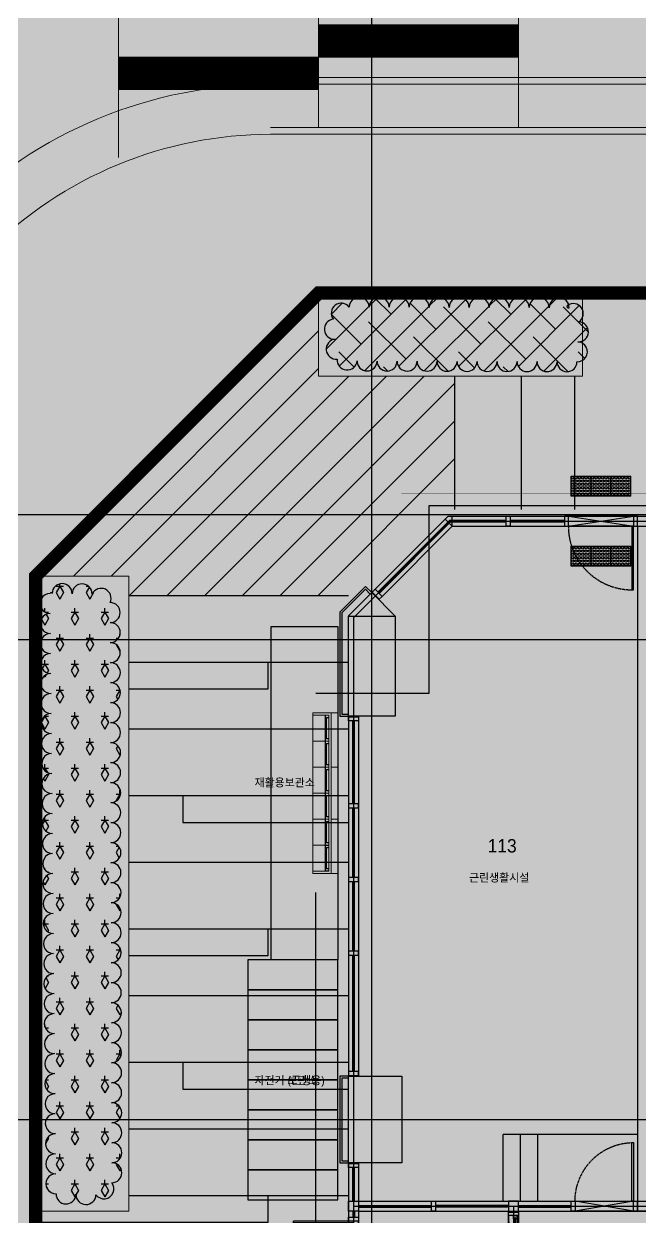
# Model space of a CAD drawing. Header units: millimetres. Extents: x -223175 to 287756, y -120611 to 352956.
# Drawn here: x 118601 to 127850, y 286369 to 304264 of the extents above; entities that cross this region are included whole.
import ezdxf
from ezdxf.enums import TextEntityAlignment as Align

# ---------------------------------------------------------------- set-up
doc = ezdxf.new("R2010")
doc.units = ezdxf.units.MM
doc.header["$LTSCALE"] = 50
for name, pattern in [('CENTER2', [1.125, 0.75, -0.125, 0.125, -0.125]), ('XREF 평면도$0$CEN', [62, 60, -1, 0, -1]), ('XREF 평면도$0$CENTER', [50.8, 31.75, -6.35, 6.35, -6.35]), ('XREF 평면도$0$DASHEDX2', [38.1, 25.4, -12.7]), ('XREF 평면도$0$HIDDEN', [0.375, 0.25, -0.125]), ('XREF 평면도$0$PHANTOM', [25, 20, -1, 1, -1, 1, -1])]:
    doc.linetypes.add(name, pattern=pattern)
for name, color, linetype in [('A-TEXT-1', 3, 'Continuous'), ('I-CL-OPEN', 1, 'Continuous'), ('I-FL-DOOR', 4, 'Continuous'), ('I-SOLID(제외영역)', 253, 'Continuous'), ('XREF 평면도$0$0-조경ha', 251, 'Continuous'), ('XREF 평면도$0$_관목_Out', 8, 'Continuous'), ('XREF 평면도$0$_관목_Plant', 42, 'Continuous'), ('XREF 평면도$0$CEN', 1, 'XREF 평면도$0$CEN'), ('XREF 평면도$0$CENTER', 14, 'XREF 평면도$0$CENTER'), ('XREF 평면도$0$CON', 2, 'Continuous'), ('XREF 평면도$0$DOOR', 4, 'Continuous'), ('XREF 평면도$0$F_HAT', 8, 'Continuous'), ('XREF 평면도$0$FIN', 11, 'Continuous'), ('XREF 평면도$0$LX-XXXX', 11, 'Continuous'), ('XREF 평면도$0$SITE', 1, 'XREF 평면도$0$PHANTOM'), ('XREF 평면도$0$wal1', 4, 'Continuous'), ('XREF 평면도$0$WG', 4, 'Continuous'), ('XREF 평면도$0$WID', 4, 'Continuous'), ('XREF 평면도$0$건축한계선', 2, 'XREF 평면도$0$DASHEDX2'), ('XREF 평면도$0$잡상세도$0$EL2', 7, 'Continuous'), ('XREF 평면도$0$잡상세도$0$EL3', 4, 'Continuous'), ('XREF 평면도$0$잡상세도$0$EL7', 7, 'Continuous'), ('XREF 평면도$0$재료분리대', 9, 'Continuous'), ('XREF 평면도$0$점자경고블럭', 7, 'Continuous'), ('XREF 평면도$0$점자블럭', 8, 'Continuous'), ('XREF 평면도$0$점자유도블럭', 7, 'Continuous')]:
    doc.layers.add(name, color=color, linetype=linetype)
doc.layers.add('XREF 평면도$0$0-조경pl', color=6, linetype='Continuous', lineweight=0)
doc.layers.add('XREF 평면도$0$0개선도로', color=7, linetype='Continuous', lineweight=0)
doc.styles.add('YE-TEXT', font='HY울릉도l.ttf')

# ---------------------------------------------------------------- blocks, each defined once
blk = doc.blocks.new('XREF 평면도$0$1층조경')
at = {"layer": 'XREF 평면도$0$_관목_Plant'}
h = blk.add_hatch(dxfattribs=at)
h.set_pattern_fill('ANSI38', color=256, scale=100, style=0)
h.set_pattern_definition([(45, (-71433.13, -101284.68), (-224.5064, 224.5064), []), (135, (-71433.13, -101284.68), (-673.5192, 224.5064), [793.75, -476.25])])
edge = h.paths.add_edge_path()
edge.add_arc((55201, 198623), 150, 359.8444, 179.8444)
edge.add_arc((54901, 198624), 150, 359.8444, 179.8444)
edge.add_arc((54601, 198625), 150, 359.8444, 179.8444)
edge.add_arc((54301, 198625), 150, 359.8444, 179.8444)
edge.add_arc((54001, 198626), 150, 359.8444, 179.8444)
edge.add_arc((53701, 198627), 150, 359.8444, 179.8444)
edge.add_arc((53401, 198628), 150, 359.8444, 179.8444)
edge.add_arc((53101, 198629), 150, 359.8444, 179.8444)
edge.add_arc((52801, 198630), 150, 359.8444, 179.8444)
edge.add_arc((52501, 198630), 150, 359.8444, 179.8444)
edge.add_arc((52201, 198631), 150, 359.8444, 179.8444)
edge.add_arc((51932, 198541), 150, 37.3371, 217.3371)
edge.add_arc((51827, 198300), 150, 95.4848, 275.4848)
edge.add_arc((51856, 198002), 150, 95.4848, 275.4848)
edge.add_arc((52019, 197838), 150, 174.5886, 354.5886)
edge.add_arc((52319, 197823), 150, 179.787, 359.787)
edge.add_arc((52619, 197822), 150, 179.787, 359.787)
edge.add_arc((52919, 197821), 150, 179.787, 359.787)
edge.add_arc((53219, 197820), 150, 179.787, 359.787)
edge.add_arc((53519, 197819), 150, 179.787, 359.787)
edge.add_arc((53819, 197818), 150, 179.787, 359.787)
edge.add_arc((54119, 197817), 150, 179.787, 359.787)
edge.add_arc((54419, 197816), 150, 179.787, 359.787)
edge.add_arc((54719, 197815), 150, 179.787, 359.787)
edge.add_arc((55019, 197813), 150, 179.787, 359.787)
edge.add_arc((55319, 197812), 150, 179.787, 359.787)
edge.add_arc((55476, 197962), 150, 267.2212, 87.2212)
edge.add_arc((55490, 198261), 150, 267.2212, 87.2212)
edge.add_arc((55412, 198534), 150, 304.7206, 124.7206)
edge.add_arc((55339, 198640), 21.3, 124.7206, 304.7206)
h = blk.add_hatch(dxfattribs=at)
h.set_pattern_fill('HMALCHAE', color=256, scale=600, style=0)
h.set_pattern_definition([(240, (-71433.13, -101284.68), (225, -389.71143), [112.5, -337.5]), (300, (-71433.13, -101284.68), (450, -3e-07), [112.5, -337.5]), (0, (-71489.38, -101284.68), (225, 389.71143), [112.5, -337.5]), (90, (-71433.13, -101284.68), (-225, 389.71143), [60, -719.42286]), (300, (-71489.44, -101382.2), (450, -3e-07), [112.5, -337.5]), (240, (-71376.8, -101382.2), (225, -389.71143), [112.5, -337.5])])
edge = h.paths.add_edge_path()
edge.add_arc((47563, 194186), 150, 90.5693, 270.5693)
edge.add_arc((47566, 193886), 150, 90.5693, 270.5693)
edge.add_arc((47569, 193586), 150, 90.5693, 270.5693)
edge.add_arc((47572, 193286), 150, 90.5693, 270.5693)
edge.add_arc((47575, 192986), 150, 90.5693, 270.5693)
edge.add_arc((47578, 192686), 150, 90.5693, 270.5693)
edge.add_arc((47581, 192386), 150, 90.5693, 270.5693)
edge.add_arc((47584, 192086), 150, 90.5693, 270.5693)
edge.add_arc((47587, 191786), 150, 90.5693, 270.5693)
edge.add_arc((47590, 191486), 150, 90.5693, 270.5693)
edge.add_arc((47592, 191186), 150, 90.5693, 270.5693)
edge.add_arc((47595, 190886), 150, 90.5693, 270.5693)
edge.add_arc((47598, 190586), 150, 90.5693, 270.5693)
edge.add_arc((47601, 190286), 150, 90.5693, 270.5693)
edge.add_arc((47604, 189986), 150, 90.5693, 270.5693)
edge.add_arc((47607, 189686), 150, 90.5693, 270.5693)
edge.add_arc((47610, 189386), 150, 90.5693, 270.5693)
edge.add_arc((47613, 189086), 150, 90.5693, 270.5693)
edge.add_arc((47616, 188786), 150, 90.5693, 270.5693)
edge.add_arc((47619, 188486), 150, 90.5693, 270.5693)
edge.add_arc((47622, 188186), 150, 90.5693, 270.5693)
edge.add_arc((47625, 187886), 150, 90.5693, 270.5693)
edge.add_arc((47628, 187586), 150, 90.5693, 270.5693)
edge.add_arc((47631, 187286), 150, 90.5693, 270.5693)
edge.add_arc((47634, 186986), 150, 90.5693, 270.5693)
edge.add_arc((47637, 186686), 150, 90.5693, 270.5693)
edge.add_arc((47640, 186386), 150, 90.5693, 270.5693)
edge.add_arc((47643, 186086), 150, 90.5693, 270.5693)
edge.add_arc((47646, 185786), 150, 90.5693, 270.5693)
edge.add_arc((47649, 185486), 150, 90.5693, 270.5693)
edge.add_arc((47801, 185332), 150, 178.2895, 358.2895)
edge.add_arc((48100, 185323), 150, 178.2895, 358.2895)
edge.add_arc((48370, 185409), 150, 217.1714, 37.1714)
edge.add_arc((48489, 185650), 150, 270.1735, 90.1735)
edge.add_arc((48488, 185950), 150, 270.1735, 90.1735)
edge.add_arc((48487, 186250), 150, 270.1735, 90.1735)
edge.add_arc((48486, 186550), 150, 270.1735, 90.1735)
edge.add_arc((48485, 186850), 150, 270.1735, 90.1735)
edge.add_arc((48484, 187150), 150, 270.1735, 90.1735)
edge.add_arc((48483, 187450), 150, 270.1735, 90.1735)
edge.add_arc((48483, 187750), 150, 270.1735, 90.1735)
edge.add_arc((48482, 188050), 150, 270.1735, 90.1735)
edge.add_arc((48481, 188350), 150, 270.1735, 90.1735)
edge.add_arc((48480, 188650), 150, 270.1735, 90.1735)
edge.add_arc((48479, 188950), 150, 270.1735, 90.1735)
edge.add_arc((48478, 189250), 150, 270.1735, 90.1735)
edge.add_arc((48477, 189550), 150, 270.1735, 90.1735)
edge.add_arc((48476, 189850), 150, 270.1735, 90.1735)
edge.add_arc((48475, 190150), 150, 270.1735, 90.1735)
edge.add_arc((48474, 190450), 150, 270.1735, 90.1735)
edge.add_arc((48473, 190750), 150, 270.1735, 90.1735)
edge.add_arc((48473, 191050), 150, 270.1735, 90.1735)
edge.add_arc((48472, 191350), 150, 270.1735, 90.1735)
edge.add_arc((48471, 191650), 150, 270.1735, 90.1735)
edge.add_arc((48470, 191950), 150, 270.1735, 90.1735)
edge.add_arc((48469, 192250), 150, 270.1735, 90.1735)
edge.add_arc((48468, 192550), 150, 270.1735, 90.1735)
edge.add_arc((48467, 192850), 150, 270.1735, 90.1735)
edge.add_arc((48466, 193150), 150, 270.1735, 90.1735)
edge.add_arc((48465, 193450), 150, 270.1735, 90.1735)
edge.add_arc((48464, 193750), 150, 270.1735, 90.1735)
edge.add_arc((48464, 194050), 150, 270.1735, 90.1735)
edge.add_arc((48328, 194265), 150, 334.379, 154.379)
edge.add_arc((48043, 194331), 150, 359.4083, 179.4083)
edge.add_arc((47743, 194334), 150, 359.4083, 179.4083)
edge.add_arc((47577, 194336), 15.7, 359.4083, 179.4083)
at = {"layer": 'XREF 평면도$0$0-조경ha'}
for p, q in [((47912, 194597), (51590, 198276)), ((48477, 194597), (51590, 197710)), ((48749, 194303), (52043, 197597)), ((49315, 194303), (52609, 197597)), ((49880, 194303), (53174, 197597)), ((53636, 195597), (53636, 197597)), ((54636, 195597), (54636, 197597)), ((55436, 195597), (55436, 197597)), ((50446, 194303), (53636, 197493)), ((51012, 194303), (53636, 196927)), ((51578, 194303), (53636, 196361))]:
    blk.add_line(p, q, dxfattribs=at)
for points in [[(52042, 194303), (48742, 194303)], [(52042, 193303), (48742, 193303)], [(50832, 193303), (50832, 192903), (48742, 192903)], [(52042, 192303), (48742, 192303)], [(52042, 191303), (48742, 191303)], [(49556, 191303), (49556, 190903), (52042, 190903)], [(52042, 190303), (48742, 190303)], [(52042, 189303), (48742, 189303)], [(50832, 189303), (50832, 188903), (48742, 188903)], [(52042, 188303), (48742, 188303)], [(52042, 187303), (48742, 187303)], [(49556, 187303), (49556, 186903), (52042, 186903)], [(52042, 186303), (48742, 186303)], [(50832, 185303), (50832, 184903), (47346, 184903)], [(52042, 185303), (48742, 185303)]]:
    blk.add_lwpolyline(points, dxfattribs=at)
at = {"layer": 'XREF 평면도$0$0-조경pl'}
for points in [[(51590, 198841), (55554, 198841), (55554, 197597), (51590, 197597)], [(48742, 194597), (48742, 185072), (47346, 185072), (47346, 194597)]]:
    blk.add_lwpolyline(points, close=True, dxfattribs=at)
at = {"layer": 'XREF 평면도$0$_관목_Out'}
for points in [[(55351, 198623, 1), (55051, 198623, 1), (54751, 198624, 1), (54451, 198625, 1), (54151, 198626, 1), (53851, 198627, 1), (53551, 198627, 1), (53251, 198628, 1), (52951, 198629, 1), (52651, 198630, 1), (52351, 198631, 1), (52051, 198632, 1), (52051, 198632, 1), (51813, 198450, 1), (51813, 198450, 1), (51841, 198151, 1), (51870, 197852, 1), (51870, 197852, 1), (52169, 197824, 1), (52169, 197824, 1), (52469, 197823, 1), (52769, 197822, 1), (53069, 197821, 1), (53369, 197820, 1), (53669, 197818, 1), (53969, 197817, 1), (54269, 197816, 1), (54569, 197815, 1), (54869, 197814, 1), (55169, 197813, 1), (55469, 197812, 1), (55469, 197812, 1), (55483, 198111, 1), (55498, 198411, 1), (55498, 198411, 1), (55327, 198658, 1)], [(47561, 194336, 1), (47564, 194036, 1), (47567, 193736, 1), (47570, 193436, 1), (47573, 193136, 1), (47576, 192836, 1), (47579, 192536, 1), (47582, 192236, 1), (47585, 191936, 1), (47588, 191636, 1), (47591, 191336, 1), (47594, 191036, 1), (47597, 190736, 1), (47600, 190436, 1), (47603, 190136, 1), (47606, 189836, 1), (47609, 189536, 1), (47612, 189236, 1), (47615, 188936, 1), (47618, 188636, 1), (47621, 188336, 1), (47624, 188036, 1), (47627, 187736, 1), (47630, 187436, 1), (47633, 187136, 1), (47636, 186836, 1), (47639, 186536, 1), (47642, 186236, 1), (47645, 185936, 1), (47648, 185636, 1), (47651, 185336, 1), (47651, 185336, 1), (47950, 185327, 1), (48250, 185319, 1), (48250, 185319, 1), (48489, 185500, 1), (48489, 185500, 1), (48488, 185800, 1), (48488, 186100, 1), (48487, 186400, 1), (48486, 186700, 1), (48485, 187000, 1), (48484, 187300, 1), (48483, 187600, 1), (48482, 187900, 1), (48481, 188200, 1), (48480, 188500, 1), (48479, 188800, 1), (48478, 189100, 1), (48478, 189400, 1), (48477, 189700, 1), (48476, 190000, 1), (48475, 190300, 1), (48474, 190600, 1), (48473, 190900, 1), (48472, 191200, 1), (48471, 191500, 1), (48470, 191800, 1), (48469, 192100, 1), (48468, 192400, 1), (48468, 192700, 1), (48467, 193000, 1), (48466, 193300, 1), (48465, 193600, 1), (48464, 193900, 1), (48463, 194200, 1), (48463, 194200, 1), (48193, 194329, 1), (48193, 194329, 1), (47893, 194333, 1), (47593, 194336, 1)]]:
    blk.add_lwpolyline(points, format="xyb", close=True, dxfattribs=at)
blk = doc.blocks.new('XREF 평면도$0$근생출입구-2')
at = {"layer": 'I-CL-OPEN'}
blk.add_lwpolyline([(886253, 245402), (884573, 245402), (886253, 245552), (884573, 245552), (886253, 245402)], dxfattribs=at)
at = {"layer": 'I-FL-DOOR', "color": 4, "linetype": 'Continuous'}
for p, q in [((884573, 245477), (884573, 244577)), ((884598, 245477), (884573, 245477)), ((884598, 245477), (884598, 244577)), ((886228, 245477), (886228, 244577)), ((886228, 245477), (886253, 245477)), ((886253, 245477), (886253, 244577)), ((884598, 244577), (884573, 244577)), ((886228, 244577), (886253, 244577))]:
    blk.add_line(p, q, dxfattribs=at)
at = {"layer": 'I-FL-DOOR', "color": 1, "linetype": 'CENTER2', "lineweight": -3}
for centre, start, end in [((884628, 245363), 267.8766, 2.8221), ((886199, 245363), 177.1779, 272.1234)]:
    blk.add_arc(centre, 787, start, end, dxfattribs=at)
at = {"layer": 'XREF 평면도$0$WID', "elevation": 0}
for points in [[(884513, 245402), (884513, 245552), (884573, 245552), (884573, 245402)], [(886313, 245402), (886313, 245552), (886253, 245552), (886253, 245402)]]:
    blk.add_lwpolyline(points, close=True, dxfattribs=at)
at = {"layer": 'XREF 평면도$0$재료분리대'}
for p, q in [((886253, 245552), (884573, 245552)), ((886253, 245402), (884573, 245402))]:
    blk.add_line(p, q, dxfattribs=at)
blk = doc.blocks.new('XREF 평면도$0$자동문1')
at = {"layer": 'I-CL-OPEN'}
blk.add_lwpolyline([(72756, 61204), (74606, 61204), (72756, 61354), (74606, 61354), (72756, 61204)], dxfattribs=at)
at = {"layer": 'I-FL-DOOR', "color": 1}
blk.add_line((73681, 61154), (73681, 61404), dxfattribs=at)
at = {"layer": 'I-FL-DOOR'}
for p, q in [((74606, 61354), (72756, 61354)), ((72756, 61204), (74606, 61204)), ((72806, 61279), (73656, 61279)), ((72806, 61229), (73656, 61229)), ((73706, 61329), (74556, 61329)), ((74556, 61279), (73706, 61279))]:
    blk.add_line(p, q, dxfattribs=at)
at = {"layer": 'I-FL-DOOR', "color": 252}
blk.add_lwpolyline([(73885, 61404), (73935, 61404), (74285, 61404)], dxfattribs=at)
at = {"layer": 'I-FL-DOOR'}
for points in [[(72806, 61260), (72806, 61279), (72756, 61279), (72756, 61229), (72806, 61229), (72806, 61248)], [(73706, 61298), (73706, 61279), (73656, 61279), (73656, 61329), (73706, 61329), (73706, 61310)], [(73656, 61260), (73656, 61279), (73706, 61279), (73706, 61229), (73656, 61229), (73656, 61248)]]:
    blk.add_lwpolyline(points, dxfattribs=at)
at = {"layer": 'I-FL-DOOR', "color": 252}
for points in [[(73671, 61248), (72791, 61248), (72791, 61260), (73671, 61260)], [(74571, 61298), (73691, 61298), (73691, 61310), (74571, 61310)]]:
    blk.add_lwpolyline(points, close=True, dxfattribs=at)
at = {"layer": 'I-FL-DOOR'}
blk.add_lwpolyline([(74556, 61310), (74556, 61329), (74581, 61329, -1), (74581, 61279), (74556, 61279), (74556, 61298)], format="xyb", dxfattribs=at)
at = {"layer": 'I-FL-DOOR', "color": 252}
blk.add_solid([(73885, 61404), (74035, 61404), (73885, 61404), (74035, 61429)], dxfattribs=at)
at = {"layer": 'XREF 평면도$0$DOOR'}
for points in [[(72706, 61204), (72756, 61204), (72756, 61354), (72706, 61354)], [(74606, 61204), (74656, 61204), (74656, 61354), (74606, 61354)]]:
    blk.add_lwpolyline(points, close=True, dxfattribs=at)
blk = doc.blocks.new('XREF 평면도$0$2층근생문')
at = {"layer": 'I-CL-OPEN'}
blk.add_lwpolyline([(0, 60), (0, 1040), (150, 60), (150, 1040), (0, 60)], dxfattribs=at)
at = {"layer": 'I-FL-DOOR', "color": 4, "linetype": 'Continuous'}
blk.add_lwpolyline([(0, 85), (-955, 85), (-955, 60), (0, 60), (0, 85)], dxfattribs=at)
at = {"layer": 'I-FL-DOOR', "color": 1, "linetype": 'CENTER2', "lineweight": -3}
blk.add_arc((0, 85), 955, 90, 180, dxfattribs=at)
at = {"layer": 'XREF 평면도$0$WID'}
for points in [[(0, 1100), (0, 1040), (150, 1040), (150, 1100)], [(0, 60), (0, 0), (150, 0), (150, 60)]]:
    blk.add_lwpolyline(points, close=True, dxfattribs=at)
at = {"layer": 'XREF 평면도$0$재료분리대'}
for p, q in [((0, 1040), (0, 60)), ((150, 60), (150, 1040))]:
    blk.add_line(p, q, dxfattribs=at)
blk = doc.blocks.new('XREF 평면도$0$A$C19973816')
at = {"layer": 'XREF 평면도$0$점자경고블럭', "color": 12}
for p, q in [((0, 300), (0, 0)), ((0, 300), (300, 300)), ((300, 300), (300, 0)), ((300, 0), (0, 0))]:
    blk.add_line(p, q, dxfattribs=at)
at = {"layer": 'XREF 평면도$0$점자경고블럭', "color": 253}
for centre in [(25, 275), (25, 225), (25, 175), (75, 275), (75, 225), (75, 175), (125, 275), (125, 225), (125, 175), (175, 275), (175, 225), (175, 175), (225, 275), (225, 225), (225, 175), (275, 275), (275, 225), (275, 175), (25, 125), (25, 75), (25, 25), (75, 125), (75, 75), (75, 25), (125, 125), (125, 75), (125, 25), (175, 125), (175, 75), (175, 25), (225, 125), (225, 75), (225, 25), (275, 125), (275, 75), (275, 25)]:
    blk.add_circle(centre, 17.5, dxfattribs=at)
blk = doc.blocks.new('XREF 평면도$0$장애인점자블럭')
at = {"layer": 'XREF 평면도$0$점자유도블럭', "xscale": -1, "rotation": 180}
blk.add_blockref('XREF 평면도$0$A$C19973816', (0, 0), dxfattribs=at)
blk = doc.blocks.new('XREF 평면도$0$근생문')
at = {"layer": 'I-CL-OPEN'}
blk.add_lwpolyline([(127404, 231303), (128284, 231303), (127404, 231153), (128284, 231153), (127404, 231303)], dxfattribs=at)
at = {"layer": 'I-FL-DOOR', "color": 4, "linetype": 'Continuous'}
blk.add_lwpolyline([(128259, 231153), (128259, 230273), (128284, 230273), (128284, 231153), (128259, 231153)], dxfattribs=at)
at = {"layer": 'I-FL-DOOR', "color": 1, "linetype": 'CENTER2', "lineweight": -3}
blk.add_arc((128284, 231153), 880, 180, 268.3721, dxfattribs=at)
at = {"layer": 'XREF 평면도$0$WID'}
for points in [[(127344, 231153), (127404, 231153), (127404, 231303), (127344, 231303)], [(128284, 231153), (128344, 231153), (128344, 231303), (128284, 231303)]]:
    blk.add_lwpolyline(points, close=True, dxfattribs=at)
at = {"layer": 'XREF 평면도$0$재료분리대'}
for p, q in [((128284, 231303), (127404, 231303)), ((127404, 231153), (128284, 231153))]:
    blk.add_line(p, q, dxfattribs=at)

msp = doc.modelspace()

# ---------------------------------------------------------------- hatches: boundary and pattern name
at = {"layer": 'I-SOLID(제외영역)', "ltscale": 0.5}
h = msp.add_hatch(color=253, dxfattribs=at)
h.dxf.hatch_style = 1
h.paths.add_polyline_path([(107817.9932, 312724.6809), (107817.9932, 244617.0602), (184614.5896, 244617.0602), (184614.5896, 312724.6809)])
h.paths.add_polyline_path([(143274.9138, 271631.6924), (140474.9138, 271631.6924), (140474.9138, 278831.6924), (143274.9138, 278831.6924), (143274.9138, 284356.6924), (147974.9138, 284356.6924), (147974.9138, 283111.6924), (148824.9138, 283111.6924), (148824.9138, 278581.6924), (146104.9138, 278581.6924), (146104.9138, 278331.6924), (154149.9138, 278331.6924), (154149.9138, 276381.6924), (166174.9138, 276381.6924), (166174.9138, 273881.6924), (154149.9138, 273881.6924), (154149.9138, 272131.6924), (145764.9138, 272131.6924), (145764.9138, 271881.6924), (148624.9138, 271881.6924), (148574.9138, 271756.6924), (148574.9138, 267351.6924), (147974.9138, 267351.6924), (147974.9138, 266231.6924), (145564.9138, 266231.6924), (145564.9138, 265981.6924), (143274.9138, 265981.6924), (143274.9138, 266231.6924)], flags=16)
h.paths.add_polyline_path([(132374.9138, 271631.6924), (137044.9138, 271631.6924), (137044.9138, 270991.6924), (137274.9138, 270991.6924), (137274.9138, 269231.6924), (138074.9138, 269231.6924), (138074.9138, 265981.6924), (133724.9138, 265981.6924), (133724.9138, 269031.6924), (132374.9138, 269031.6924)], flags=16)
at = {"layer": 'XREF 평면도$0$F_HAT', "ltscale": 10}
h = msp.add_hatch(dxfattribs=at)
h.set_pattern_fill('EARTH', color=256, scale=200, style=0)
h.set_pattern_definition([(0, (-162118.8, 210702.1), (1270, 1270), [1270, -1270]), (0, (-162118.8, 211178.4), (1270, 1270), [1270, -1270]), (0, (-162118.8, 211654.6), (1270, 1270), [1270, -1270]), (90, (-161960.1, 211813.4), (-1270, 1270), [1270, -1270]), (90, (-161483.8, 211813.4), (-1270, 1270), [1270, -1270]), (90, (-161007.6, 211813.4), (-1270, 1270), [1270, -1270])])
edge = h.paths.add_edge_path()
edge.add_arc((122303.7168, 296707.3663), 6000, 90, 180, ccw=False)
edge.add_line((122303.7168, 302707.3663), (165827.6734, 302707.3663))
edge.add_arc((165827.6734, 296707.3663), 6000, 7.60009137, 90, ccw=False)
edge.add_line((171774.9654, 297500.9141), (172788.1157, 290234.6073))
edge.add_line((172788.1157, 290234.6073), (178227.6237, 258587.7343))
edge.add_line((178227.6237, 258587.7343), (179127.1938, 254142.4001))
edge.add_arc((169203.4195, 252731.001), 10023.6392, 270.05453158, 8.09454977, ccw=False)
edge.add_line((169212.9595, 242707.3663), (169212.9595, 242607.3663))
edge.add_line((169212.9595, 242607.3663), (122303.7168, 242607.3663))
edge.add_line((122303.7168, 247707.3663), (122303.7168, 242707.3663))
edge.add_arc((122303.7168, 248707.3663), 6000, 180, 270, ccw=False)
edge.add_line((116303.7168, 248707.3663), (116309.7336, 266200.3281))
edge.add_arc((122288.1993, 266344.9108), 5980.2137, 125.6384541, 181.385366, ccw=False)
edge.add_line((118803.7168, 271205.0896), (118803.7168, 254450.007))
edge.add_line((118803.7168, 254450.007), (123023.5841, 250204.7065))
edge.add_line((123023.5841, 250204.7065), (171064.5974, 250204.7065))
edge.add_line((171064.5974, 250204.7065), (176114.5896, 256405.3162))
edge.add_line((176114.5896, 256405.3162), (169292.7739, 297201.4016))
edge.add_line((169292.7739, 297201.4016), (165913.8508, 300207.3663))
edge.add_line((165913.8508, 300207.3663), (123023.5841, 300226.1632))
edge.add_line((123023.5841, 300226.1632), (118808.5174, 295969.5262))
edge.add_line((118808.5174, 295969.5262), (118803.7168, 279258.2952))
edge.add_arc((122339.6839, 284163.5339), 6046.8529, 183.43849468, 234.21385338, ccw=False)
edge.add_line((116303.7168, 283800.8616), (116303.7168, 296707.3663))

# ---------------------------------------------------------------- linework, layer by layer
for p, q in [((127812.4138, 287606.6924), (125792.4138, 287606.6924)), ((125792.4138, 286606.6924), (125792.4138, 287606.6924)), ((126052.4138, 286606.6924), (126052.4138, 287606.6924)), ((126312.4138, 286606.6924), (126312.4138, 287606.6924))]:
    msp.add_line(p, q)
at = {"color": 8, "const_width": 500, "flags": 128}
for points in [[(123023.5841, 304005.8449), (126023.5841, 304005.8449)], [(123023.5841, 303521.5989), (120023.5841, 303521.5989)]]:
    msp.add_lwpolyline(points, dxfattribs=at)
at = {"color": 3, "linetype": 'XREF 평면도$0$HIDDEN', "ltscale": 700, "elevation": 0.0001}
msp.add_lwpolyline([(124684.9153, 297041.6924), (164964.9153, 297041.6924), (164964.9153, 294226.6924), (166664.9153, 294226.6924), (166664.9153, 256236.6924), (164964.9153, 256236.6924), (164964.9153, 253421.6924), (124684.9153, 253421.6924), (124684.9153, 256236.6924), (122984.9153, 256236.6924), (122984.9153, 294226.6924), (124684.9153, 294226.6924)], close=True, dxfattribs=at)
msp.add_lwpolyline([(122314.9138, 290227.002), (122314.9138, 295227.002), (123314.9138, 295227.002), (123314.9138, 290227.002)], close=True)
at = {"layer": 'XREF 평면도$0$0-조경ha'}
msp.add_lwpolyline([(118756.3494, 295606.5554), (118780.9434, 295606.5554)], dxfattribs=at)
at = {"layer": 'XREF 평면도$0$0개선도로'}
for points in [[(120023.5841, 302257.2307), (120023.5841, 313679.412)], [(123023.5841, 302707.3663), (123023.5841, 312763.7838)], [(126023.5841, 302707.3663), (126023.5841, 312724.6809)], [(122303.7168, 303457.3663), (165827.6734, 303457.3663)], [(122303.7168, 303357.3663), (168854.3902, 303357.3663)], [(122303.7168, 302707.3663), (165827.6734, 302707.3663)], [(122303.7168, 302607.3663), (168854.3902, 302607.3663)]]:
    msp.add_lwpolyline(points, dxfattribs=at)
for points in [[(122303.7168, 303357.3663, 0.4142135624), (115553.7168, 296607.3663)], [(122303.7168, 302607.3663, 0.4142135624), (116303.7168, 296607.3663)]]:
    msp.add_lwpolyline(points, format="xyb", dxfattribs=at)
at = {"layer": 'XREF 평면도$0$CEN', "color": 1, "ltscale": 300}
for p, q in [((123824.9138, 244704.7065), (123824.9138, 305726.1632)), ((123824.9138, 244704.7065), (123824.9138, 305726.1632)), ((113279.1227, 296906.6924), (181614.5896, 296906.6924)), ((113279.1227, 295031.6924), (181614.5896, 295031.6924)), ((113279.1227, 295031.6924), (181614.5896, 295031.6924)), ((113279.1227, 287831.6924), (181614.5896, 287831.6924)), ((113279.1227, 287831.6924), (181614.5896, 287831.6924))]:
    msp.add_line(p, q, dxfattribs=at)
at = {"layer": 'XREF 평면도$0$CENTER', "linetype": 'Continuous'}
for p, q in [((123549.9138, 295356.6928), (124999.9134, 296806.6924)), ((124999.9134, 296806.6924), (164649.9138, 296806.6924)), ((123549.9138, 295356.6928), (123549.9138, 254806.2804)), ((123549.9138, 286531.6924), (166099.9138, 286531.6924)), ((125949.9138, 286531.6924), (125949.9138, 284406.6924))]:
    msp.add_line(p, q, dxfattribs=at)
at = {"layer": 'XREF 평면도$0$CON'}
for p, q in [((123821.8806, 295734.7256), (123474.9138, 295387.7588)), ((124174.9138, 295381.6924), (123821.8806, 295734.7256)), ((123474.9138, 295387.7588), (123474.9138, 295381.6924))]:
    msp.add_line(p, q, dxfattribs=at)
for points in [[(123474.9138, 295381.6924), (124174.9138, 295381.6924), (124174.9138, 293881.6924), (123474.9138, 293881.6924)], [(124274.9138, 288481.6924), (124274.9138, 287181.6924), (123474.9138, 287181.6924), (123474.9138, 288481.6924)]]:
    msp.add_lwpolyline(points, close=True, dxfattribs=at)
at = {"layer": 'XREF 평면도$0$FIN'}
for p, q in [((123729.9567, 295826.6495), (123344.9138, 295441.6066)), ((123821.8806, 295734.7256), (123729.9567, 295826.6495)), ((123729.9567, 295784.2231), (123374.9138, 295429.1802)), ((123800.6674, 295713.5124), (123729.9567, 295784.2231)), ((123344.9138, 295441.6066), (123344.9138, 293881.6924)), ((123374.9138, 295429.1802), (123374.9138, 293911.6924)), ((123344.9138, 293881.6924), (123474.9138, 293881.6924)), ((123374.9138, 293911.6924), (123474.9138, 293911.6924))]:
    msp.add_line(p, q, dxfattribs=at)
for points in [[(123474.9138, 288481.6924), (123344.9138, 288481.6924), (123344.9138, 287181.6924), (123474.9138, 287181.6924)], [(123474.9138, 288451.6924), (123374.9138, 288451.6924), (123374.9138, 287211.6924), (123474.9138, 287211.6924)]]:
    msp.add_lwpolyline(points, dxfattribs=at)
at = {"layer": 'XREF 평면도$0$LX-XXXX', "color": 6}
for points in [[(121964.4776, 289777.002), (123314.9138, 289777.002), (123314.9138, 290227.002), (121964.4776, 290227.002)], [(121964.4776, 289327.002), (123314.9138, 289327.002), (123314.9138, 289777.002), (121964.4776, 289777.002)], [(121964.4776, 288877.002), (123314.9138, 288877.002), (123314.9138, 289327.002), (121964.4776, 289327.002)], [(121964.4776, 288427.002), (123314.9138, 288427.002), (123314.9138, 288877.002), (121964.4776, 288877.002)], [(121964.4776, 287977.002), (123314.9138, 287977.002), (123314.9138, 288427.002), (121964.4776, 288427.002)], [(121964.4776, 287527.002), (123314.9138, 287527.002), (123314.9138, 287977.002), (121964.4776, 287977.002)], [(121964.4776, 287077.002), (123314.9138, 287077.002), (123314.9138, 287527.002), (121964.4776, 287527.002)], [(121964.4776, 286627.002), (123314.9138, 286627.002), (123314.9138, 287077.002), (121964.4776, 287077.002)]]:
    msp.add_lwpolyline(points, close=True, dxfattribs=at)
at = {"layer": 'XREF 평면도$0$SITE', "color": 1, "ltscale": 300, "const_width": 200}
msp.add_lwpolyline([(123023.5841, 300226.1632), (118779.1227, 295981.7019), (118779.1227, 254449.1679), (123023.5841, 250204.7065), (171064.5974, 250204.7065), (176114.5896, 256405.3162, -0.0165654568), (169283.2711, 297268.2216), (165920.9421, 300226.1632)], format="xyb", close=True, dxfattribs=at)
at = {"layer": 'XREF 평면도$0$wal1', "linetype": 'XREF 평면도$0$HIDDEN', "ltscale": 1000}
msp.add_line((127812.4138, 296731.6924), (127812.4138, 286606.6924), dxfattribs=at)
at = {"layer": 'XREF 평면도$0$WG', "color": 105}
for p, q in [((123915.9258, 295739.6754), (124994.9428, 296818.6924)), ((123932.8963, 295722.7048), (125004.884, 296794.6924)), ((124994.9428, 296818.6924), (125841.6966, 296818.6924)), ((125004.884, 296794.6924), (125841.6966, 296794.6924)), ((125901.6966, 296818.6924), (126712.4138, 296818.6924)), ((125901.6966, 296794.6924), (126712.4138, 296794.6924)), ((123537.9138, 292568.3604), (123537.9138, 293811.6924)), ((123561.9138, 292568.3604), (123561.9138, 293811.6924)), ((123537.9138, 291461.6944), (123537.9138, 292508.3644)), ((123561.9138, 291461.6944), (123561.9138, 292508.3644)), ((123537.9138, 290355.0284), (123537.9138, 291401.6984)), ((123561.9138, 290355.0284), (123561.9138, 291401.6984)), ((123537.9138, 288551.6924), (123537.9138, 290295.0324)), ((123561.9138, 288551.6924), (123561.9138, 290295.0324)), ((123537.9138, 286606.6924), (123537.9138, 287111.6924)), ((123561.9138, 286606.6924), (123561.9138, 287111.6924)), ((123624.9138, 286543.6924), (124719.9138, 286543.6924)), ((123624.9138, 286519.6924), (124719.9138, 286519.6924)), ((125874.9138, 286543.6924), (124779.9138, 286543.6924)), ((125874.9138, 286519.6924), (124779.9138, 286519.6924)), ((126024.9138, 286543.6924), (126812.4138, 286543.6924)), ((126024.9138, 286519.6924), (126812.4138, 286519.6924)), ((123537.9138, 286456.6924), (123537.9138, 286369.1924)), ((123561.9138, 286456.6924), (123561.9138, 286369.1924))]:
    msp.add_line(p, q, dxfattribs=at)
at = {"layer": 'XREF 평면도$0$WID'}
for p, q in [((123871.378, 295784.2231), (124968.8474, 296881.6924)), ((124968.8474, 296881.6924), (131864.9138, 296881.6924)), ((125030.9794, 296731.6924), (125030.9794, 296881.6924)), ((123977.4441, 295678.1571), (125030.9794, 296731.6924)), ((125030.9794, 296731.6924), (124924.9134, 296837.7584)), ((125030.9794, 296731.6924), (131864.9138, 296731.6924)), ((123474.9138, 293871.6924), (123474.9138, 288491.6924)), ((123624.9138, 293871.6924), (123624.9138, 288491.6924)), ((123474.9138, 287171.6924), (123474.9138, 279791.6924)), ((123624.9138, 287171.6924), (123624.9138, 279791.6924)), ((123624.9138, 286606.6924), (166024.9138, 286606.6924)), ((123624.9138, 286456.6924), (166024.9138, 286456.6924))]:
    msp.add_line(p, q, dxfattribs=at)
for points in [[(125901.6966, 296881.6924), (125901.6966, 296731.6924), (125841.6966, 296731.6924), (125841.6966, 296881.6924)], [(123871.378, 295784.2231), (123977.4441, 295678.1571), (123935.0177, 295635.7307), (123828.9516, 295741.7967)], [(123474.9138, 293871.6924), (123624.9138, 293871.6924), (123624.9138, 293811.6924), (123474.9138, 293811.6924)], [(123474.9138, 292508.3604), (123624.9138, 292508.3604), (123624.9138, 292568.3604), (123474.9138, 292568.3604)], [(123474.9138, 291401.6944), (123624.9138, 291401.6944), (123624.9138, 291461.6944), (123474.9138, 291461.6944)], [(123474.9138, 290295.0284), (123624.9138, 290295.0284), (123624.9138, 290355.0284), (123474.9138, 290355.0284)], [(123474.9138, 288491.6924), (123624.9138, 288491.6924), (123624.9138, 288551.6924), (123474.9138, 288551.6924)], [(123474.9138, 287171.6924), (123624.9138, 287171.6924), (123624.9138, 287111.6924), (123474.9138, 287111.6924)], [(123474.9138, 286606.6924), (123624.9138, 286606.6924), (123624.9138, 286456.6924), (123474.9138, 286456.6924)], [(124779.9138, 286606.6924), (124779.9138, 286456.6924), (124719.9138, 286456.6924), (124719.9138, 286606.6924)], [(125874.9138, 286456.6924), (126024.9138, 286456.6924), (126024.9138, 286606.6924), (125874.9138, 286606.6924)], [(127812.4138, 286606.6924), (127962.4138, 286606.6924), (127962.4138, 286456.6924), (127812.4138, 286456.6924)]]:
    msp.add_lwpolyline(points, close=True, dxfattribs=at)
at = {"layer": 'XREF 평면도$0$건축한계선', "color": 2, "linetype": 'XREF 평면도$0$DASHEDX2', "ltscale": 30, "const_width": 1, "flags": 128}
msp.add_lwpolyline([(124266.2248, 297226.1632), (121779.1227, 294739.0612), (121779.1227, 255691.8086), (124266.2248, 253204.7065), (169638.8274, 253204.7065), (172895.2629, 257203.1058, -0.0155536727), (166459.1969, 295756.9813), (164789.1595, 297226.1632)], format="xyb", close=True, dxfattribs=at)
at = {"layer": 'XREF 평면도$0$잡상세도$0$EL2', "lineweight": 0, "flags": 128}
for points in [[(122939.9138, 293507.002), (122939.9138, 293897.002), (123179.9138, 293897.002), (123179.9138, 293507.002)], [(122939.9138, 293117.002), (122939.9138, 293507.002), (123179.9138, 293507.002), (123179.9138, 293117.002)], [(122939.9138, 292727.002), (122939.9138, 293117.002), (123179.9138, 293117.002), (123179.9138, 292727.002)], [(122939.9138, 292337.002), (122939.9138, 292727.002), (123179.9138, 292727.002), (123179.9138, 292337.002)], [(122939.9138, 291947.002), (122939.9138, 292337.002), (123179.9138, 292337.002), (123179.9138, 291947.002)], [(122939.9138, 291557.002), (122939.9138, 291947.002), (123179.9138, 291947.002), (123179.9138, 291557.002)]]:
    msp.add_lwpolyline(points, close=True, dxfattribs=at)
at = {"layer": 'XREF 평면도$0$잡상세도$0$EL3'}
msp.add_line((123129.9138, 291557.002), (123129.9138, 293897.002), dxfattribs=at)
for points in [[(123179.9138, 293542.002), (123144.9138, 293542.002), (123144.9138, 293862.002), (123179.9138, 293862.002)], [(123179.9138, 293152.002), (123144.9138, 293152.002), (123144.9138, 293472.002), (123179.9138, 293472.002)], [(123179.9138, 292762.002), (123144.9138, 292762.002), (123144.9138, 293082.002), (123179.9138, 293082.002)], [(123179.9138, 292372.002), (123144.9138, 292372.002), (123144.9138, 292692.002), (123179.9138, 292692.002)], [(123179.9138, 291982.002), (123144.9138, 291982.002), (123144.9138, 292302.002), (123179.9138, 292302.002)], [(123179.9138, 291557.002), (123129.9138, 291557.002), (123129.9138, 291947.002), (123179.9138, 291947.002)], [(123179.9138, 291592.002), (123144.9138, 291592.002), (123144.9138, 291912.002), (123179.9138, 291912.002)]]:
    msp.add_lwpolyline(points, dxfattribs=at)
at = {"layer": 'XREF 평면도$0$잡상세도$0$EL7', "lineweight": 0}
for p, q in [((123214.9138, 293117.002), (123314.9138, 293117.002)), ((123214.9138, 292337.002), (123314.9138, 292337.002))]:
    msp.add_line(p, q, dxfattribs=at)
msp.add_lwpolyline([(122939.9138, 291522.002), (122939.9138, 293932.002), (123214.9138, 293932.002), (123214.9138, 291522.002)], close=True, dxfattribs=at)
msp.add_lwpolyline([(123214.9138, 291522.002), (123314.9138, 291522.002), (123314.9138, 293932.002), (123214.9138, 293932.002)], dxfattribs=at)

# ---------------------------------------------------------------- block references
msp.add_blockref('XREF 평면도$0$1층조경', (71433.1273, 101384.675))
at = {"xscale": -1}
for name, p, rotation in [('XREF 평면도$0$근생문', (-531.4178, 517759.5673), 180), ('XREF 평면도$0$자동문1', (187229.2528, 359150.5431), 89.99999999999997)]:
    msp.add_blockref(name, p, dxfattribs=dict(at, rotation=rotation))
at = {"rotation": 270}
msp.add_blockref('XREF 평면도$0$근생출입구-2', (-121927.1066, 1170882.5436), dxfattribs=at)
at = {"layer": 'XREF 평면도$0$WID', "rotation": 90.00000000000001}
msp.add_blockref('XREF 평면도$0$2층근생문', (127812.4138, 296731.6917), dxfattribs=at)
at = {"layer": 'XREF 평면도$0$점자블럭', "xscale": -1}
for p in [(127112.4138, 297481.6924), (127412.4138, 297481.6924), (127712.4138, 297481.6924), (127112.4138, 296431.6924), (127412.4138, 296431.6924), (127712.4138, 296431.6924)]:
    msp.add_blockref('XREF 평면도$0$장애인점자블럭', p, dxfattribs=at)

# ---------------------------------------------------------------- texts
at = {"layer": 'A-TEXT-1', "style": 'YE-TEXT'}
for s, p in [('재활용보관소 ', (122537.481, 292886.6534)), ('근린생활시설', (125734.3037, 291459.452)), ('자전거 보관소', (122537.481, 288419.3)), ('(근생용)', (122837.481, 288419.3))]:
    msp.add_text(s, height=120, dxfattribs=at).set_placement(p, align=Align.MIDDLE_CENTER)
msp.add_text('113', height=200, dxfattribs=at).set_placement((125560.6924, 291777.3528), align=Align.BOTTOM_LEFT)

doc.saveas('drawing.dxf')
